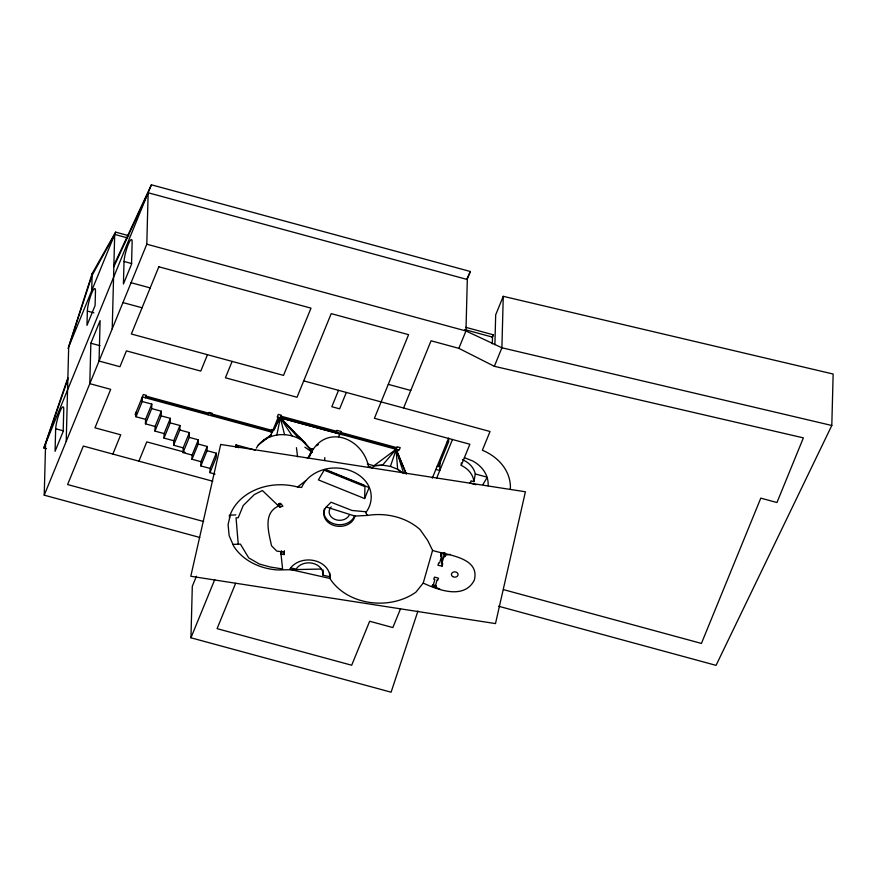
<?xml version="1.0" encoding="UTF-8"?>
<svg xmlns="http://www.w3.org/2000/svg" width="877" height="877" viewBox="0 0 877 877"><rect width="100%" height="100%" fill="white"/><g stroke="black" fill="none" stroke-linecap="round" stroke-linejoin="round"><path stroke-width="1.32" d="M199.748 537.448L44.234 495.176L45.582 443.718L67.836 379.335M55.657 428.754L55.065 451.315L63.177 431.451L63.769 408.89A13.111 2.269 -74.8 0 0 59.899 411.708A13.111 2.269 -74.8 0 0 55.657 428.754L63.561 430.903M66.213 441.394L68.68 347.007L92.085 275.4L114.69 234.422L127.757 237.974M87.36 311.05L86.976 325.356L95.1 305.492L95.472 291.186A13.067 2.269 -74.8 0 0 91.625 293.335A13.067 2.269 -74.8 0 0 87.36 311.05L93.883 312.826M91.69 290.715L92.14 273.602L115.632 232.131L128.842 235.727M207.476 354.703L200.778 371.092L126.42 350.877L119.952 366.718L99.046 361.039L100.11 320.609L90.857 343.225L89.805 383.666L110.699 389.344L94.979 427.812L120.719 434.806L112.848 454.078M112.223 328.809L114.69 234.422M124.019 261.467L123.427 284.027L131.55 264.163L132.142 241.603A13.111 2.269 -74.8 0 0 128.261 244.42A13.111 2.269 -74.8 0 0 124.019 261.467L131.671 263.549M215.051 474.051L209.976 472.67L210.085 468.439L200.833 465.928L200.954 461.697L191.997 459.263L192.107 455.075L183.041 452.609L183.172 447.84L173.613 445.242L173.734 440.736L163.999 438.094L164.109 433.589L154.966 431.1L155.086 426.452L145.45 423.832L145.571 419.349L135.99 416.75L136.11 412.179M135.99 416.75L142.217 401.513L142.337 396.941L272.484 432.317L270.818 431.813L271.738 429.423L274.139 430.081M44.234 495.176L146.799 244.201L148.147 192.754L467.309 279.511L465.961 330.969L458.857 348.344L431.056 340.78L403.584 408.013M145.45 423.832L151.677 408.594L151.798 404.111L142.217 401.513M154.966 431.1L161.193 415.873L161.313 411.214L151.677 408.594M163.999 438.094L170.226 422.857L170.335 418.351L161.193 415.873M173.613 445.242L179.84 430.004L179.96 425.509L170.226 422.857M183.041 452.609L189.268 437.371L189.399 432.602L179.84 430.004M417.945 611.006L391.098 692.194L190.956 637.787L192.304 586.329L196.426 576.255M191.997 459.263L198.224 444.036L198.334 439.837L189.268 437.371M200.833 465.928L207.06 450.69L207.18 446.47L198.224 444.036M207.06 450.69L216.312 453.212L216.202 457.432L209.976 472.67M235.935 447.281L235.99 444.891L255.185 450.109M278.667 503.65L278.601 506.029C262.486 513.155 268.822 532.635 271.508 545.746L276.77 551.107L284.159 551.973L284.28 554.538L281.035 554.209L281.1 551.754M277.45 504.922L280.739 503.497L282.909 506.172L279.807 507.18L279.916 503.201M284.28 554.538L284.378 550.712M324.742 460.272L324.819 457.608M366.191 511.784L352.072 510.48L331.024 502.236L326.255 507.005L354.922 516.071L367.704 515.402A55.163 44.288 1.5 0 1 420.127 529.653L427.746 540.528L432.569 550.394L423.218 583.084L415.906 592.161A55.163 44.288 1.5 0 1 329.884 578.436L329.927 576.77L323.021 575.213L323.153 569.94M364.635 498.564L369.118 487.579L324.501 469.568L318.395 479.894L364.635 498.564L364.942 486.614L323.712 469.962M440.046 460.951L439.794 470.5L435.858 469.425M442.019 557.027L441.844 563.472L442.753 563.648L442.052 566.082L437.963 565.281L438.664 562.848L439.585 563.023L441.602 556.04L440.682 555.854L440.747 553.124M441.602 556.04L441.668 553.453M442.052 566.082L442.194 560.611M441.844 563.472L443.861 556.478L443.97 552.609M443.861 556.478L444.771 556.654L444.88 552.554M437.152 466.279L438.456 466.641L448.564 441.942L448.662 438.149M462.464 459.68A24.556 19.722 1.5 0 1 475.312 473.964L473.909 481.605A25.455 20.434 1.5 0 0 461.236 465.391L461.302 462.935M492.315 343.861L492.49 337.13L493.433 334.828L465.687 327.296M494.902 344.65L495.68 314.854L503.255 296.327L833.15 374.03L831.802 425.488L716.06 665.358L498.542 606.226M503.255 296.327L501.907 347.785L494.343 366.312L458.857 348.344M256.391 448.103C260.392 440.572 268.79 436.603 276.847 435.003L280.333 417.814L304.911 442.633L311.763 451.48M435.529 585.595L436.998 580.015L437.733 580.212L438.555 578.206L434.543 577.11L433.72 579.116L434.839 579.423L433.326 585.003M440.682 555.854L441.427 553.288L445.56 553.935L444.771 556.654M310.063 455.031C324.326 423.317 362.541 436.856 368.636 466.805M92.14 273.602L68.077 348.498L115.632 232.131M367.331 463.955L373.909 465.742L382.547 465.15L390.408 466.4L397.106 446.777L400.219 447.621L399.188 450.131L277.22 416.97L278.272 414.393L281.385 415.249L278.776 421.629M46.481 448.662L43.85 447.95L67.88 377.779M309.603 455.941L310.776 452.642L308.605 457.213L309.713 456.237M43.85 447.95L151.392 184.806L470.368 271.508L467.112 279.456M135.08 414.711L143.335 394.518L146.36 395.341L145.374 397.763M145.571 419.349L151.798 404.111M138.906 461.159L146.777 441.887L185.014 452.291M155.086 426.452L161.313 411.214M164.109 433.589L170.335 418.351M173.734 440.736L179.96 425.509M183.172 447.84L189.399 432.602M208.057 414.81L209.044 412.387L212.081 413.21L211.083 415.632M192.107 455.075L198.334 439.837M232.12 361.401L225.422 377.79L297.029 397.259L331.21 313.637L408.583 334.674L374.413 418.296L469.875 444.244L461.236 465.391M200.954 461.697L207.18 446.47M210.085 468.439L216.312 453.212M273.098 429.796L278.228 417.244M274.654 428.82L279.27 417.529M190.956 637.787L214.766 579.522M235.606 583.337L217.09 628.645L351.688 665.226L369.655 621.256L392.852 627.559L400.515 608.824M338.522 390.331L331.824 406.72L339.629 408.835L346.327 392.447M336.253 432.12L336.593 431.298L281.002 416.18M340.309 434.126L341.361 431.55L336.987 430.355L335.913 432.909M396.656 453.562L398.18 449.857M436.746 477.954L452.455 439.509M470.105 483.183L471.07 480.837L473.909 481.605M432.306 478.129L448.531 438.445M113.846 266.751L148.147 192.754M113.889 265.194L151.392 184.806M466.904 278.93L470.368 271.508M492.107 337.207L493.433 334.828M269.579 436.998L280.333 417.814L294.332 432.317M367.704 515.402L365.632 512.716C372.232 504.626 373.12 492.907 367.573 484.027A35.804 28.744 1.5 0 0 328.261 468.537C317.134 470.5 306.358 476.858 301.622 487.48L297.621 487.009A53.124 42.644 1.5 0 0 230.64 513.67L228.086 524.589L229.149 535.704L233.753 546.25A53.124 42.644 1.5 0 0 278.239 569.962L321.607 569.03M482.964 484.455L486.856 477.965M338.467 436.691L340.638 433.315M307.312 458.408L312.113 452.072M368.351 466.915L372.363 467.748L373.909 465.742L396.075 449.287L406.292 473.865M406.204 473.909L396.075 449.287L382.547 465.15L373.909 465.742M297.621 487.009L305.656 480.749M258.2 445.088L266.74 438.522M268.877 436.889L271.015 435.244M263.21 440.429L270.916 435.08M316.586 445.669L318.362 444.529M276.847 435.003C286.757 433.633 297.226 436.066 304.911 442.633M235.814 514.898L229.346 515.183L229.588 518.143M232.953 544.42L240.397 544.091L248.717 557.893L259.428 564.064L270.259 567.013L282.591 568.976L280.772 551.776M290.978 567.989L296.108 569.14A14.185 11.39 1.5 0 1 312.563 563.264A14.185 11.39 1.5 0 1 323.021 575.213M494.343 366.312L803.376 437.875L776.956 502.532L760.798 498.136L701.425 643.422L503.595 589.651M831.802 425.488L501.907 347.785L465.961 330.969L146.799 244.201M280.3 417.89L342.173 434.608M464.711 329.577L492.49 337.13M131.068 282.712L150.197 287.908M122.944 302.576L142.074 307.772M388.281 384.356L410.754 390.462M303.727 380.87L490.024 431.506L482.372 450.241A51.195 41.098 1.5 0 1 510.337 489.223M90.857 343.225L100.011 345.713M447.248 441.58L448.564 441.942M340.978 432.482L396.744 447.643M280.662 417.013L396.404 448.476M475.312 473.964L486.801 477.088M469.71 482.975L476.09 484.707M146.042 396.13L271.421 430.212M145.703 396.952L208.386 413.999M211.423 414.821L271.081 431.035M313.396 449.298L309.449 448.224L313.308 449.419M212.804 481.243L83.337 446.053L67.606 484.542L203.639 521.519M432.569 550.394C446.229 555.141 480.552 556.917 474.26 580.322C463.922 599.846 438.138 589.969 423.218 583.084M432.262 585.891L435.836 586.998A23.306 18.428 -5.6 0 0 440.199 589.344M368.504 466.553L372.363 467.748M464.382 457.684L472.517 460.885A34.532 27.724 1.5 0 1 488.127 485.759M390.408 466.4L397.632 469.25L403.705 473.492L396.075 449.287L397.632 469.25L400.899 471.99M325.422 469.502L364.185 485.156M304.878 447.182L311.982 452.137M279.807 507.18L262.398 490.528L254.33 494.573L243.214 505.536L238.215 517.759L236.056 517.858L238.237 544.189M299.923 438.116L309.263 447.785M292.545 430.574L280.333 417.814L284.532 434.608M298.18 436.45L308.518 447.248M235.99 444.891L238.741 447.774M299.057 438.555L280.333 417.814L292.107 435.814M396.075 449.287L401.688 464.58M296.426 447.708L297.61 456.818M281.473 550.756L281.758 553.431M354.922 516.071A15.643 12.563 1.5 0 1 333.918 525.487A15.643 12.563 1.5 0 1 326.255 507.005M354.626 515.61A15.643 12.563 1.5 0 1 337.678 524.599A15.643 12.563 1.5 0 1 323.909 512.354M323.942 511.127A15.643 12.563 1.5 0 1 324.457 508.704M349.189 515.314A10.458 8.397 1.5 0 1 334.389 519.173A10.458 8.397 1.5 0 1 331.155 506.884M329.719 572.867A21.212 17.036 1.5 0 1 329.927 576.77M445.165 555.294A23.306 18.428 -5.6 0 1 450.471 554.407M220.697 444.464L190.791 576.266L495.494 623.591L525.4 491.778L220.697 444.464M158.825 266.783L131.353 334.005L283.523 375.378L311.006 308.145L158.825 266.783M432.69 584.827L432.109 586.253L435.606 587.568L436.318 585.814L432.69 584.827M329.884 578.436L289.651 569.359A21.212 17.036 1.5 0 1 314.24 560.6A21.212 17.036 1.5 0 1 329.884 578.436M452.609 576.54A3.333 2.675 1.5 0 0 458.024 575.005A3.333 2.675 1.5 0 0 453.606 571.979A3.333 2.675 1.5 0 0 452.609 576.54"/></g></svg>
